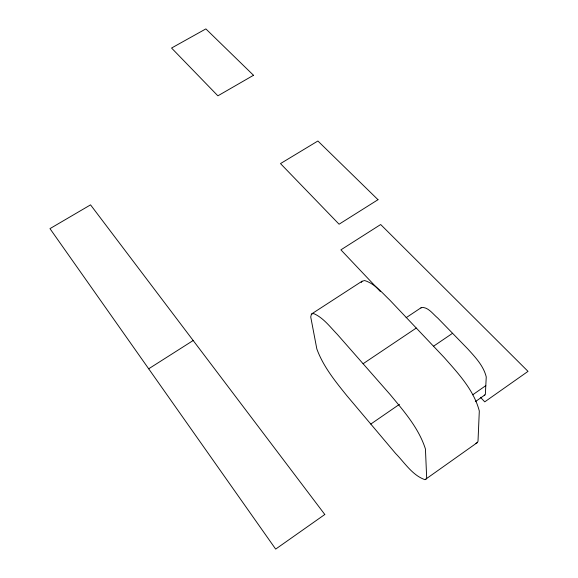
<?xml version="1.0" encoding="UTF-8"?>
<svg xmlns="http://www.w3.org/2000/svg" width="578" height="578" viewBox="0 0 578 578"><rect width="100%" height="100%" fill="white"/><g stroke="black" fill="none" stroke-linecap="round" stroke-linejoin="round"><path stroke-width="0.87" d="M311.434 314.056L310.74 316.982L316.831 348.931C323.275 366.582 335.356 381.444 347.031 395.894L395.627 453.499C404.672 462.689 412.345 475.318 424.996 479.689L477.168 442.69L477.999 441.354L479.307 410.994C473.815 389.984 458.267 373.446 444.244 357.558L389.608 299.895C382.051 292.75 374.92 283.755 364.667 280.547L361.973 281.269L311.434 314.056L313.746 313.594C323.47 317.864 330.06 326.931 337.292 334.351L390.164 394.572C403.885 411.182 418.797 428.146 425.437 449.012L426.68 477.984L426.051 479.191M475.318 401.667L484.906 394.94L485.368 394.117L486.25 376.943C483.533 365.823 475.239 357.153 467.761 348.902L437.756 318.066C432.958 314.179 428.334 306.983 421.521 307.445L406.124 317.705M361.221 282.519L361.973 281.269M420.979 308.074L421.521 307.445M472.688 394.817L485.802 385.634M370.801 424.071L399.463 404.325M433.507 346.236L452.567 333.289M363.092 363.735L416.276 328.044M484.212 395.388L484.906 394.94M148.683 368.8L193.175 340.507M475.911 443.326L477.168 442.69M380.288 291.464L340.904 249.848L380.678 224.524L528.025 371.365L484.747 401.847L480.412 397.267M324.807 514.492L275.67 549.1L49.975 228.635L90.551 204.865L324.807 514.492M378.005 199.699L339.084 224.206L280.496 163.588L317.893 140.996L378.005 199.699M253.504 75.285L217.884 95.825L171.558 48.039L205.869 28.9L253.504 75.285"/></g></svg>
